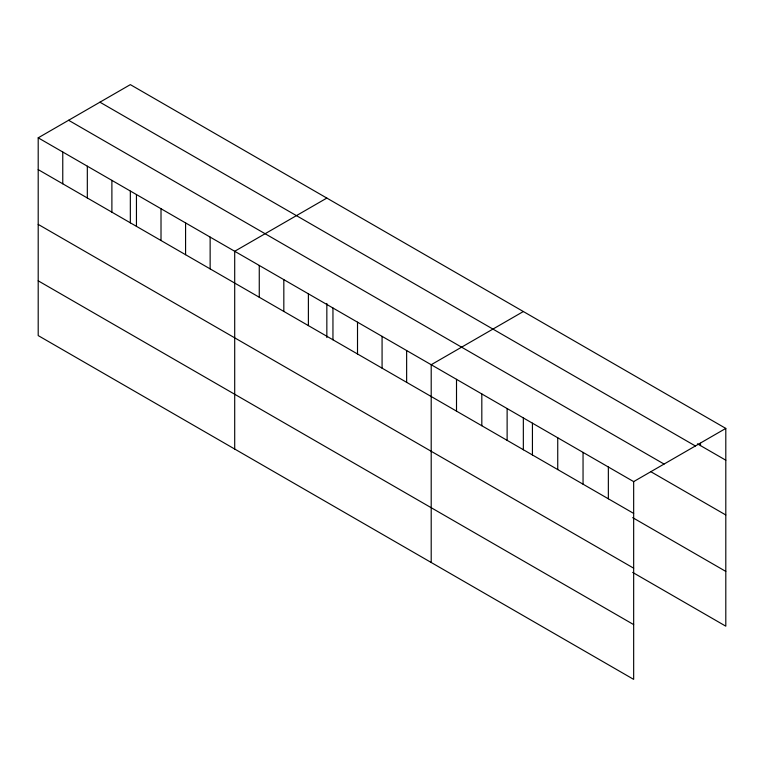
<?xml version="1.0" encoding="UTF-8"?>
<svg xmlns="http://www.w3.org/2000/svg" width="764" height="764" viewBox="0 0 764 764"><rect width="100%" height="100%" fill="white"/><g stroke="black" fill="none" stroke-linecap="round" stroke-linejoin="round"><path stroke-width="1.15" d="M38.2 137.826L633.662 481.616L633.662 679.368L38.2 335.587L38.2 137.826L130.338 84.632L725.8 428.413L725.8 626.174L632.668 572.408M326.839 198.077L234.701 251.28L234.701 449.031M523.34 311.531L431.202 364.724L431.202 562.485M633.662 481.616L725.8 428.413M697.456 443.846L725.8 460.205M99.931 102.185L695.393 445.975M68.607 120.273L664.069 464.063M650.89 471.732L725.8 514.974M38.2 169.618L633.662 513.408M632.668 517.639L725.8 571.405M38.2 224.387L633.662 568.177M38.2 280.818L633.662 624.599M700.492 443.244L700.492 445.603M608.354 467.005L608.354 498.796M583.047 452.393L583.047 484.185M557.739 437.782L557.739 469.573M532.432 423.17L532.432 454.962M523.34 418.07L523.34 449.815M507.124 408.559L507.124 440.351M481.817 393.947L481.817 425.739M456.509 379.336L456.509 411.127M406.639 350.542L406.639 382.334M382.076 336.361L382.076 368.152M357.514 322.179L357.514 353.971M332.951 307.997L332.951 339.799M326.839 303.451L326.839 337.545M308.389 293.825L308.389 325.617M283.826 279.643L283.826 311.435M259.263 265.461L259.263 297.253M210.138 237.098L210.138 268.89M185.576 222.916L185.576 254.708M161.013 208.734L161.013 240.526M136.45 194.553L136.45 226.345M130.338 191.172L130.338 222.916M111.888 180.371L111.888 212.163M87.325 166.189L87.325 197.981M62.763 152.007L62.763 183.799"/></g></svg>
